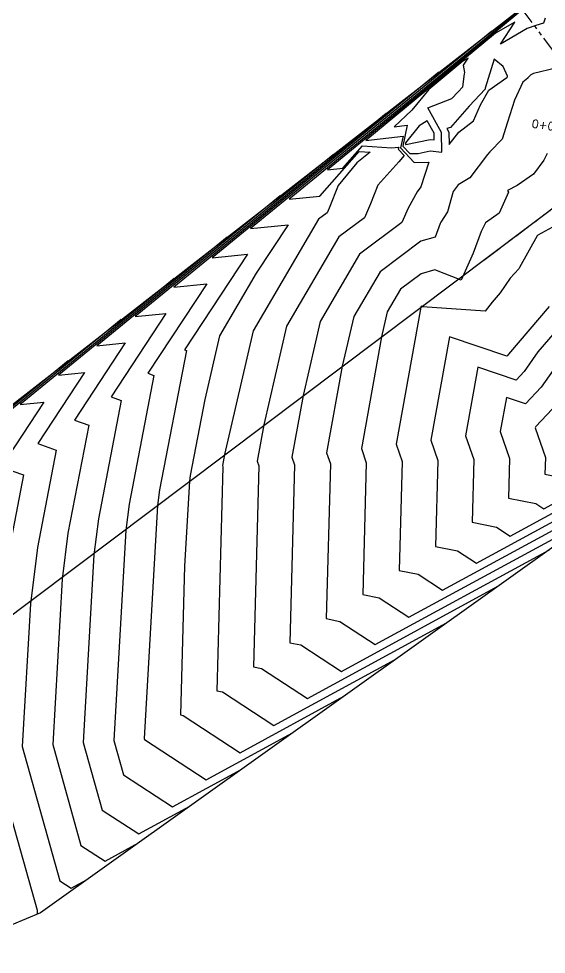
# Model space of a CAD drawing. Header units: metres. Extents: x 419533 to 423558, y 4805342 to 4807578.
# Drawn here: x 422883.7 to 422916.9, y 4807292.8 to 4807351.6 of the extents above; entities that cross this region are included whole.
import ezdxf

# ---------------------------------------------------------------- set-up
doc = ezdxf.new("R2010")
doc.units = ezdxf.units.M
doc.linetypes.add('PHANTOM', pattern=[2.5, 1.25, -0.25, 0.25, -0.25, 0.25, -0.25])
for name, color, linetype in [('C-ROAD-STAN-MAJR', 11, 'Continuous'), ('C-TINN-BNDY', 110, 'Continuous'), ('C-TOPO-MAJR', 9, 'Continuous'), ('C-TOPO-MINR', 8, 'Continuous'), ('LS', 7, 'Continuous')]:
    doc.layers.add(name, color=color, linetype=linetype)
doc.styles.get("Standard").update_dxf_attribs({"font": 'simplex.shx'})

# ---------------------------------------------------------------- blocks, each defined once
blk = doc.blocks.new('Susp A +0 +0')
at = {"linetype": 'PHANTOM', "flags": 128}
for points in [[(0, -11.38231219537556), (0, 11.38231219444424)], [(-11.38231219508452, 0), (11.38231219508452, 0)]]:
    blk.add_lwpolyline(points, dxfattribs=at)
at = {"flags": 128}
blk.add_lwpolyline([(-3.399999999965075, -3.400000000372529), (-3.399999999965075, 3.399999999441206), (3.400000000023283, 3.399999999441206), (3.400000000023283, -3.400000000372529)], close=True, dxfattribs=at)
at = {"layer": 'LS', "insert": (-3.273187459330074, -0.3826382020488381), "char_height": 0.5157699281218149, "width": 9.13591657892082, "attachment_point": 1}
blk.add_mtext('Susp A\\PBase +0 Leg +0', dxfattribs=at)
blk = doc.blocks.new('tower_bases_layout_1')
at = {"color": 31, "lineweight": 30, "true_color": 0xffbd7a, "elevation": 1718.013}
blk.add_lwpolyline([(423449.834, 4807399.592), (423130.593, 4807500.114), (421950.92, 4806612.998), (421795.045, 4806430.988), (421305.015, 4806147.038), (421305.015, 4806147.038), (420630.083, 4805770.97), (419765.157, 4805549.54), (419617.356, 4805580.088)], dxfattribs=at)
at = {"rotation": 306.94322494}
blk.add_blockref('Susp A +0 +0', (422922.0600000008, 4807343.300000001, 1740.54), dxfattribs=at)
blk = doc.blocks.new('leg_extensions_profiles_1')
at = {"layer": 'C-TINN-BNDY', "color": 110, "linetype": 'Continuous', "lineweight": -3, "flags": 128}
for points in [[(422172.398, 4806802.795), (422201.438, 4806820.081), (422251.05, 4806867.232), (422301.432, 4806898.877), (422367.294, 4806957.111), (422403.82, 4806979.965), (422487.949, 4807034.013), (422492.103, 4807036.741), (422549.125, 4807073.402), (422585.787, 4807109.091), (422612.123, 4807123.205), (422670.519, 4807165.946), (422709.256, 4807207.205), (422718.188, 4807218.524), (422723.226, 4807221.364), (422766.675, 4807244.991), (422813.418, 4807269.908), (422858.134, 4807307.813), (422917.403, 4807353.917), (422940.853, 4807374.033), (422981.22, 4807401.845), (423054.785, 4807456.966)], [(423078.768, 4807461.203), (423033.144, 4807416.132), (423026.413, 4807402.943), (423023.17, 4807397.274), (422979.4, 4807374.905), (422934.166, 4807330.434), (422885.068, 4807295.412), (422877.92, 4807292.45), (422800.597, 4807234.602), (422739.159, 4807184.671), (422670.356, 4807136.21), (422640.993, 4807115.066), (422591.912, 4807091.999), (422552.849, 4807047.842), (422506.522, 4807013.216), (422490.816, 4807004.03), (422435.796, 4806971.808), (422359.733, 4806920.46), (422308.032, 4806873.449), (422277.367, 4806842.435), (422235.258, 4806803.917), (422183.947, 4806768.389)]]:
    blk.add_lwpolyline(points, dxfattribs=at)
at = {"layer": 'C-TOPO-MAJR', "color": 9, "linetype": 'Continuous', "lineweight": -3, "flags": 128}
for points, elevation in [([(422916.944027439, 4807343.150560976), (422916.72825, 4807342.745916667), (422916.0899107981, 4807341.857960094), (422915.0590247934, 4807341.137280992), (422914.4447656051, 4807340.835875159), (422914.5010330097, 4807340.726460194), (422913.9323213297, 4807339.402939058), (422913.0669312821, 4807338.794176411), (422912.7987929936, 4807338.250423567), (422912.2844597701, 4807336.881689656), (422911.5311538461, 4807335.186461539), (422909.8806950147, 4807335.839463343), (422909.0086273341, 4807335.590181168), (422907.7179716043, 4807334.627499006), (422906.8858378088, 4807333.206023631), (422906.5224404544, 4807331.635677721), (422905.2518981864, 4807324.603082723), (422905.5597914044, 4807323.71513218), (422905.3370082079, 4807315.425329857), (422906.3675171362, 4807315.219600243), (422908.2426062417, 4807313.994777032), (422920.3087355263, 4807320.549501316)], 1740), ([(422913.4672851279, 4807350.855497385), (422898.2832732745, 4807338.443538795), (422900.6388798127, 4807338.680506377), (422898.6266032389, 4807335.628117409), (422896.3234624827, 4807331.693824766), (422895.3971510859, 4807327.690963172), (422894.4759539959, 4807322.912809603), (422894.4313922276, 4807322.558843629), (422894.1247022251, 4807317.207158376), (422893.8732599179, 4807307.850945451), (422894.040840586, 4807307.81748984), (422897.6217967817, 4807305.478380592), (422904.1580776316, 4807309.029106579)], 1735), ([(422896.8046480742, 4807337.894012989), (422886.1930319849, 4807329.219695506), (422887.839289409, 4807329.385304505), (422884.8912299093, 4807324.913441933), (422886.0523604222, 4807324.508000867), (422884.8705141034, 4807318.377886836), (422884.4259364613, 4807314.846488417), (422883.9109786251, 4807305.860567014), (422886.2801664305, 4807297.432830127), (422887.0009873217, 4807296.961984152), (422888.0074197369, 4807297.508711842)], 1730), ([(422917.6188342688, 4807327.45663486), (422916.2221052632, 4807325.985662539), (422916.187932341, 4807325.898236807), (422916.8289692171, 4807324.049514555), (422916.8007564979, 4807322.999714262), (422918.6941936862, 4807322.621710648)], 1745)]:
    blk.add_lwpolyline(points, dxfattribs=dict(at, elevation=elevation))
at = {"layer": 'C-TOPO-MAJR', "color": 9, "linetype": 'Continuous', "lineweight": -3, "elevation": 1740, "flags": 128}
blk.add_lwpolyline([(422908.0188677281, 4807343.728119412), (422908.0306901408, 4807343.715291079), (422908.0449858156, 4807343.7154539), (422909.5769408667, 4807344.037948562), (422909.8325735996, 4807344.01326878), (422909.8225599404, 4807344.432913627), (422909.3939663009, 4807345.208107366), (422908.8905679513, 4807344.886548681), (422908.0377698574, 4807343.820702648), (422908.0188677281, 4807343.728119412)], close=True, dxfattribs=at)
at = {"layer": 'C-TOPO-MINR', "color": 8, "linetype": 'Continuous', "lineweight": -3, "flags": 128}
for points, elevation in [([(422915.7304343307, 4807352.476591812), (422912.0565247525, 4807349.438628713), (422903.1193697903, 4807342.133076111), (422904.0832101074, 4807342.230035814), (422905.3296141935, 4807343.630969033), (422907.155043654, 4807343.506784963), (422907.6045524324, 4807343.558726846), (422907.5761243111, 4807343.419484996), (422907.9378901409, 4807343.026938028), (422907.6115972223, 4807342.641569444), (422906.2911434371, 4807341.155820027), (422905.8317294221, 4807339.994980736), (422905.4488419655, 4807339.12155644), (422903.8400551637, 4807337.921584735), (422900.5484126132, 4807332.298704312), (422899.1109344082, 4807326.08694192), (422898.6982869869, 4807323.802891823), (422898.7982847167, 4807323.514502754), (422898.4587592339, 4807310.880699214), (422898.9715112061, 4807310.778334002), (422901.8701205657, 4807308.884939169), (422910.6183407895, 4807313.637264473)], 1737), ([(422916.8237903084, 4807351.672912776), (422916.7168036036, 4807351.358482883), (422916.2374006309, 4807351.214511042), (422915.6862673521, 4807351.026550128), (422913.9957609561, 4807350.037721115), (422914.8999885641, 4807351.416306226), (422913.6882296063, 4807350.717851654), (422905.5389675755, 4807343.979210759), (422905.5378798076, 4807343.977902244), (422905.5367860858, 4807343.976863459), (422907.8715794595, 4807344.246654774), (422907.7237054501, 4807343.522363135), (422908.5799859155, 4807342.593225352), (422909.4943195876, 4807342.603639175), (422908.9863243243, 4807341.05727027), (422908.7615646258, 4807340.753965986), (422908.199217033, 4807339.717461539), (422907.8040876494, 4807338.816111553), (422905.1326939772, 4807336.823556159), (422902.6608876784, 4807332.601144085), (422901.5814364236, 4807327.936520521), (422900.8828240534, 4807324.069622123), (422901.0521202793, 4807323.581379228), (422900.7515088919, 4807312.395576094), (422901.4368465161, 4807312.258756083), (422903.9942824577, 4807310.588218456), (422913.8484723684, 4807315.941343421)], 1738), ([(422917.485047619, 4807348.516686508), (422916.0877534626, 4807348.197238227), (422915.9099747417, 4807348.097594718), (422915.715634981, 4807347.91198384), (422915.7152313043, 4807347.88696087), (422915.4204455959, 4807347.65168912), (422914.8923954802, 4807346.504542373), (422914.4558826597, 4807345.130461538), (422914.1094912281, 4807344.058709552), (422913.3379107143, 4807343.258526785), (422913.1964562428, 4807343.084693115), (422912.0733148003, 4807341.621677369), (422911.3472226562, 4807341.17740625), (422911.0264338983, 4807340.757081356), (422910.6651850467, 4807339.481130841), (422910.2470422245, 4807338.836425334), (422910.2072271881, 4807338.752808194), (422909.8932118227, 4807337.895544335), (422908.9875705205, 4807337.636665078), (422906.4253327908, 4807335.725527582), (422904.7733627436, 4807332.903583858), (422904.051938439, 4807329.786099121), (422903.0673611199, 4807324.336352423), (422903.3059558418, 4807323.648255704), (422903.0442585499, 4807313.910452975), (422903.9021818261, 4807313.739178163), (422906.1184443497, 4807312.291497745), (422917.0786039474, 4807318.245422369)], 1739), ([(422916.7998125387, 4807353.447794265), (422900.7013215324, 4807340.288307453), (422902.6299669717, 4807340.482323916), (422905.1240227956, 4807343.285592688), (422905.8012867647, 4807343.239518383), (422904.9567734628, 4807342.570585761), (422903.7859478908, 4807341.144493797), (422903.2235858144, 4807339.723527146), (422903.0935962815, 4807339.427001328), (422902.5474163501, 4807339.019613312), (422898.4359375479, 4807331.99626454), (422896.6404323928, 4807324.23736332), (422896.5137499204, 4807323.536161522), (422896.5444491542, 4807323.447626278), (422896.1660095759, 4807309.365822332), (422896.506175896, 4807309.297911921), (422899.7459586737, 4807307.18165988), (422907.3882092105, 4807311.333185527)], 1736), ([(422910.1347577172, 4807348.263200507), (422895.8652250165, 4807336.598770137), (422898.078961732, 4807336.821466004), (422894.1146804123, 4807330.808113403), (422894.2432359916, 4807330.763224641), (422892.5548660174, 4807322.00582505), (422892.4303010743, 4807321.016372587), (422891.5913175428, 4807306.376261217), (422891.6083705203, 4807306.315599919), (422895.4976348897, 4807303.775101304), (422900.9279460527, 4807306.725027631)], 1734), ([(422917.4992793177, 4807338.651245203), (422916.3590557491, 4807338.028334495), (422916.3517127469, 4807338.0118079), (422916.3230032895, 4807337.983335527), (422915.1953571429, 4807335.980785714), (422915.1581176471, 4807335.914849265), (422914.6058316831, 4807335.326232674), (422913.9872952586, 4807334.401390086), (422913.4737489712, 4807333.816316873), (422913.0475190839, 4807333.23429771), (422909.0986842106, 4807333.525180452), (422909.0425718476, 4807333.547381232), (422909.0296841478, 4807333.543697258), (422909.0106104178, 4807333.529470429), (422908.9983128741, 4807333.508463403), (422908.9929424698, 4807333.485256322), (422907.4364352529, 4807324.869813023), (422907.813626967, 4807323.782008654), (422907.6297578659, 4807316.940206737), (422908.8328524462, 4807316.700022325), (422910.3667681337, 4807315.698056321), (422923.5388671053, 4807322.853580263)], 1741), ([(422906.8022303064, 4807345.670903627), (422893.4471767587, 4807334.75400148), (422895.5190436512, 4807334.962425629), (422891.8088177866, 4807329.334445535), (422892.1955170992, 4807329.199418698), (422890.6337780389, 4807321.098840497), (422890.4292099211, 4807319.473901544), (422889.6712328134, 4807306.247337666), (422890.2763194979, 4807304.094907471), (422893.3734729977, 4807302.071822016), (422897.6978144737, 4807304.420948684)], 1733), ([(422903.4697028957, 4807343.078606748), (422891.0291285007, 4807332.909232821), (422892.9591255705, 4807333.103385255), (422889.5029551609, 4807327.860777668), (422890.1477982069, 4807327.635612754), (422888.7126900604, 4807320.191855943), (422888.4281187678, 4807317.931430502), (422887.7511480839, 4807306.118414115), (422888.9442684754, 4807301.874215023), (422891.2493111057, 4807300.368542728), (422894.4676828948, 4807302.116869736)], 1732), ([(422917.0688564059, 4807333.53242677), (422914.5030085633, 4807330.539364732), (422914.4424679469, 4807330.453089808), (422914.4062299151, 4807330.414925539), (422910.7946159657, 4807331.632793503), (422909.6209723194, 4807325.136543324), (422910.0674625295, 4807323.84888513), (422909.9225075239, 4807318.455083619), (422911.2981877562, 4807318.180444405), (422912.4909300256, 4807317.401335608), (422926.7689986842, 4807325.157659211)], 1742), ([(422900.137175485, 4807340.486309868), (422888.6110802428, 4807331.064464164), (422890.3992074897, 4807331.24434488), (422887.1970925351, 4807326.3871098), (422888.1000793146, 4807326.071806811), (422886.7916020819, 4807319.28487139), (422886.4270276146, 4807316.388959459), (422885.8310633545, 4807305.989490564), (422887.612217453, 4807299.653522575), (422889.1251492137, 4807298.66526344), (422891.2375513158, 4807299.812790789)], 1731), ([(422918.0903525365, 4807332.696083979), (422916.3583843958, 4807330.675742785), (422915.5012567209, 4807329.454271492), (422914.9882024821, 4807328.913945788), (422912.5861042559, 4807329.72395442), (422911.8055093859, 4807325.403273624), (422912.321298092, 4807323.915761605), (422912.215257182, 4807319.9699605), (422913.7635230662, 4807319.660866486), (422914.6150919176, 4807319.104614897), (422929.9991302632, 4807327.461738158)], 1743), ([(422918.2137602284, 4807330.812120837), (422916.5600454948, 4807328.455453176), (422915.570175049, 4807327.412966035), (422914.3775925459, 4807327.815115336), (422913.9900464524, 4807325.670003925), (422914.5751336546, 4807323.982638081), (422914.50800684, 4807321.48483738), (422916.2288583762, 4807321.141288567), (422916.7392538096, 4807320.807894185), (422933.2292618421, 4807329.765817106)], 1744), ([(422893.4721206635, 4807335.30171611), (422883.774983727, 4807327.374926847), (422885.2793713282, 4807327.526264131), (422882.5853672836, 4807323.439774065), (422884.0046415299, 4807322.944194924), (422882.9494261249, 4807317.470902283), (422882.4248453081, 4807313.304017374), (422881.9908938956, 4807305.731643463), (422884.8472050671, 4807295.571098586), (422884.8443143255, 4807295.319308762)], 1729), ([(422890.1395932527, 4807332.70941923), (422881.3569354691, 4807325.53015819), (422882.7194532475, 4807325.667223756), (422880.2795046578, 4807321.966106198), (422881.9569226375, 4807321.380388982), (422881.0283381464, 4807316.56391773), (422880.4237541548, 4807311.761546332), (422880.0708091662, 4807305.602719911), (422882.3939280338, 4807297.338860657), (422882.3589179416, 4807294.28940612)], 1728), ([(422886.807065842, 4807330.11712235), (422878.9388872111, 4807323.685389532), (422880.1595351667, 4807323.808183382), (422877.9736420321, 4807320.492438331), (422879.9092037452, 4807319.816583038), (422879.1072501679, 4807315.656933176), (422878.4226630015, 4807310.21907529), (422878.1507244367, 4807305.47379636), (422879.9406510006, 4807299.106622728), (422879.8735215577, 4807293.259503477)], 1727)]:
    blk.add_lwpolyline(points, dxfattribs=dict(at, elevation=elevation))
for points, elevation in [([(422907.8712865891, 4807343.625241273), (422908.3053380282, 4807343.154258216), (422908.8301935157, 4807343.160236069), (422909.5749157554, 4807343.317008911), (422910.3193300043, 4807343.245140252), (422910.2901697691, 4807344.467165302), (422909.4276773049, 4807346.027148226), (422910.9479206448, 4807346.605158711), (422911.3186044341, 4807347.020558926), (422911.6272427185, 4807347.348553399), (422911.7385403012, 4807348.159643933), (422911.7642417583, 4807348.243122878), (422911.6840098262, 4807348.71537037), (422911.9641562897, 4807349.142481575), (422911.6460248819, 4807348.959111496), (422909.5065431098, 4807347.189969786), (422908.4176875, 4807345.880145833), (422907.3228719116, 4807344.840322496), (422908.1386064865, 4807344.934582702), (422907.8712865891, 4807343.625241273)], 1739), ([(422914.4421878261, 4807347.978265218), (422914.4428163265, 4807348.017224491), (422914.1783076923, 4807348.628192307), (422913.6101484375, 4807349.090906249), (422913.0485491586, 4807347.266818424), (422913.0388932039, 4807347.196449839), (422912.0443920653, 4807346.139578762), (422910.849966522, 4807344.801066956), (422910.6368971631, 4807344.720056028), (422910.7577795979, 4807344.501416977), (422910.7765456919, 4807343.714981724), (422911.384125, 4807344.489127194), (422912.3009335727, 4807345.219746858), (422912.7555882353, 4807346.224382353), (422913.2712302937, 4807347.13883153), (422914.3988336253, 4807347.943663748), (422914.4421878261, 4807347.978265218)], 1738)]:
    blk.add_lwpolyline(points, close=True, dxfattribs=dict(at, elevation=elevation))

msp = doc.modelspace()

# ---------------------------------------------------------------- linework, layer by layer
at = {"layer": 'C-TOPO-MAJR', "color": 9, "linetype": 'Continuous', "lineweight": -3, "flags": 128}
for points, elevation in [([(422913.4672851279, 4807350.855497385), (422898.2832732745, 4807338.443538795), (422900.6388798127, 4807338.680506377), (422898.6266032389, 4807335.628117409), (422896.3234624827, 4807331.693824766), (422895.3971510859, 4807327.690963172), (422894.4759539959, 4807322.912809603), (422894.4313922276, 4807322.558843629), (422894.1247022251, 4807317.207158376), (422893.8732599179, 4807307.850945451), (422894.040840586, 4807307.81748984), (422897.6217967817, 4807305.478380592), (422904.1580776316, 4807309.029106579)], 1735), ([(422916.944027439, 4807343.150560976), (422916.72825, 4807342.745916667), (422916.0899107981, 4807341.857960094), (422915.0590247934, 4807341.137280992), (422914.4447656051, 4807340.835875159), (422914.5010330097, 4807340.726460194), (422913.9323213297, 4807339.402939058), (422913.0669312821, 4807338.794176411), (422912.7987929936, 4807338.250423567), (422912.2844597701, 4807336.881689656), (422911.5311538461, 4807335.186461539), (422909.8806950147, 4807335.839463343), (422909.0086273341, 4807335.590181168), (422907.7179716043, 4807334.627499006), (422906.8858378088, 4807333.206023631), (422906.5224404544, 4807331.635677721), (422905.2518981864, 4807324.603082723), (422905.5597914044, 4807323.71513218), (422905.3370082079, 4807315.425329857), (422906.3675171362, 4807315.219600243), (422908.2426062417, 4807313.994777032), (422920.3087355263, 4807320.549501316)], 1740), ([(422896.8046480742, 4807337.894012989), (422886.1930319849, 4807329.219695506), (422887.839289409, 4807329.385304505), (422884.8912299093, 4807324.913441933), (422886.0523604222, 4807324.508000867), (422884.8705141034, 4807318.377886836), (422884.4259364613, 4807314.846488417), (422883.9109786251, 4807305.860567014), (422886.2801664305, 4807297.432830127), (422887.0009873217, 4807296.961984152), (422888.0074197369, 4807297.508711842)], 1730), ([(422917.6188342688, 4807327.45663486), (422916.2221052632, 4807325.985662539), (422916.187932341, 4807325.898236807), (422916.8289692171, 4807324.049514555), (422916.8007564979, 4807322.999714262), (422918.6941936862, 4807322.621710648)], 1745)]:
    msp.add_lwpolyline(points, dxfattribs=dict(at, elevation=elevation))
at = {"layer": 'C-TOPO-MAJR', "color": 9, "linetype": 'Continuous', "lineweight": -3, "elevation": 1740, "flags": 128}
msp.add_lwpolyline([(422908.0188677281, 4807343.728119412), (422908.0306901408, 4807343.715291079), (422908.0449858156, 4807343.7154539), (422909.5769408667, 4807344.037948562), (422909.8325735996, 4807344.01326878), (422909.8225599404, 4807344.432913627), (422909.3939663009, 4807345.208107366), (422908.8905679513, 4807344.886548681), (422908.0377698574, 4807343.820702648), (422908.0188677281, 4807343.728119412)], close=True, dxfattribs=at)
at = {"layer": 'C-TOPO-MINR', "color": 8, "linetype": 'Continuous', "lineweight": -3, "flags": 128}
for points, elevation in [([(422916.7998125387, 4807353.447794265), (422900.7013215324, 4807340.288307453), (422902.6299669717, 4807340.482323916), (422905.1240227956, 4807343.285592688), (422905.8012867647, 4807343.239518383), (422904.9567734628, 4807342.570585761), (422903.7859478908, 4807341.144493797), (422903.2235858144, 4807339.723527146), (422903.0935962815, 4807339.427001328), (422902.5474163501, 4807339.019613312), (422898.4359375479, 4807331.99626454), (422896.6404323928, 4807324.23736332), (422896.5137499204, 4807323.536161522), (422896.5444491542, 4807323.447626278), (422896.1660095759, 4807309.365822332), (422896.506175896, 4807309.297911921), (422899.7459586737, 4807307.18165988), (422907.3882092105, 4807311.333185527)], 1736), ([(422915.7304343307, 4807352.476591812), (422912.0565247525, 4807349.438628713), (422903.1193697903, 4807342.133076111), (422904.0832101074, 4807342.230035814), (422905.3296141935, 4807343.630969033), (422907.155043654, 4807343.506784963), (422907.6045524324, 4807343.558726846), (422907.5761243111, 4807343.419484996), (422907.9378901409, 4807343.026938028), (422907.6115972223, 4807342.641569444), (422906.2911434371, 4807341.155820027), (422905.8317294221, 4807339.994980736), (422905.4488419655, 4807339.12155644), (422903.8400551637, 4807337.921584735), (422900.5484126132, 4807332.298704312), (422899.1109344082, 4807326.08694192), (422898.6982869869, 4807323.802891823), (422898.7982847167, 4807323.514502754), (422898.4587592339, 4807310.880699214), (422898.9715112061, 4807310.778334002), (422901.8701205657, 4807308.884939169), (422910.6183407895, 4807313.637264473)], 1737), ([(422916.8237903084, 4807351.672912776), (422916.7168036036, 4807351.358482883), (422916.2374006309, 4807351.214511042), (422915.6862673521, 4807351.026550128), (422913.9957609561, 4807350.037721115), (422914.8999885641, 4807351.416306226), (422913.6882296063, 4807350.717851654), (422905.5389675755, 4807343.979210759), (422905.5378798076, 4807343.977902244), (422905.5367860858, 4807343.976863459), (422907.8715794595, 4807344.246654774), (422907.7237054501, 4807343.522363135), (422908.5799859155, 4807342.593225352), (422909.4943195876, 4807342.603639175), (422908.9863243243, 4807341.05727027), (422908.7615646258, 4807340.753965986), (422908.199217033, 4807339.717461539), (422907.8040876494, 4807338.816111553), (422905.1326939772, 4807336.823556159), (422902.6608876784, 4807332.601144085), (422901.5814364236, 4807327.936520521), (422900.8828240534, 4807324.069622123), (422901.0521202793, 4807323.581379228), (422900.7515088919, 4807312.395576094), (422901.4368465161, 4807312.258756083), (422903.9942824577, 4807310.588218456), (422913.8484723684, 4807315.941343421)], 1738), ([(422910.1347577172, 4807348.263200507), (422895.8652250165, 4807336.598770137), (422898.078961732, 4807336.821466004), (422894.1146804123, 4807330.808113403), (422894.2432359916, 4807330.763224641), (422892.5548660174, 4807322.00582505), (422892.4303010743, 4807321.016372587), (422891.5913175428, 4807306.376261217), (422891.6083705203, 4807306.315599919), (422895.4976348897, 4807303.775101304), (422900.9279460527, 4807306.725027631)], 1734), ([(422917.485047619, 4807348.516686508), (422916.0877534626, 4807348.197238227), (422915.9099747417, 4807348.097594718), (422915.715634981, 4807347.91198384), (422915.7152313043, 4807347.88696087), (422915.4204455959, 4807347.65168912), (422914.8923954802, 4807346.504542373), (422914.4558826597, 4807345.130461538), (422914.1094912281, 4807344.058709552), (422913.3379107143, 4807343.258526785), (422913.1964562428, 4807343.084693115), (422912.0733148003, 4807341.621677369), (422911.3472226562, 4807341.17740625), (422911.0264338983, 4807340.757081356), (422910.6651850467, 4807339.481130841), (422910.2470422245, 4807338.836425334), (422910.2072271881, 4807338.752808194), (422909.8932118227, 4807337.895544335), (422908.9875705205, 4807337.636665078), (422906.4253327908, 4807335.725527582), (422904.7733627436, 4807332.903583858), (422904.051938439, 4807329.786099121), (422903.0673611199, 4807324.336352423), (422903.3059558418, 4807323.648255704), (422903.0442585499, 4807313.910452975), (422903.9021818261, 4807313.739178163), (422906.1184443497, 4807312.291497745), (422917.0786039474, 4807318.245422369)], 1739), ([(422906.8022303064, 4807345.670903627), (422893.4471767587, 4807334.75400148), (422895.5190436512, 4807334.962425629), (422891.8088177866, 4807329.334445535), (422892.1955170992, 4807329.199418698), (422890.6337780389, 4807321.098840497), (422890.4292099211, 4807319.473901544), (422889.6712328134, 4807306.247337666), (422890.2763194979, 4807304.094907471), (422893.3734729977, 4807302.071822016), (422897.6978144737, 4807304.420948684)], 1733), ([(422903.4697028957, 4807343.078606748), (422891.0291285007, 4807332.909232821), (422892.9591255705, 4807333.103385255), (422889.5029551609, 4807327.860777668), (422890.1477982069, 4807327.635612754), (422888.7126900604, 4807320.191855943), (422888.4281187678, 4807317.931430502), (422887.7511480839, 4807306.118414115), (422888.9442684754, 4807301.874215023), (422891.2493111057, 4807300.368542728), (422894.4676828948, 4807302.116869736)], 1732), ([(422900.137175485, 4807340.486309868), (422888.6110802428, 4807331.064464164), (422890.3992074897, 4807331.24434488), (422887.1970925351, 4807326.3871098), (422888.1000793146, 4807326.071806811), (422886.7916020819, 4807319.28487139), (422886.4270276146, 4807316.388959459), (422885.8310633545, 4807305.989490564), (422887.612217453, 4807299.653522575), (422889.1251492137, 4807298.66526344), (422891.2375513158, 4807299.812790789)], 1731), ([(422917.4992793177, 4807338.651245203), (422916.3590557491, 4807338.028334495), (422916.3517127469, 4807338.0118079), (422916.3230032895, 4807337.983335527), (422915.1953571429, 4807335.980785714), (422915.1581176471, 4807335.914849265), (422914.6058316831, 4807335.326232674), (422913.9872952586, 4807334.401390086), (422913.4737489712, 4807333.816316873), (422913.0475190839, 4807333.23429771), (422909.0986842106, 4807333.525180452), (422909.0425718476, 4807333.547381232), (422909.0296841478, 4807333.543697258), (422909.0106104178, 4807333.529470429), (422908.9983128741, 4807333.508463403), (422908.9929424698, 4807333.485256322), (422907.4364352529, 4807324.869813023), (422907.813626967, 4807323.782008654), (422907.6297578659, 4807316.940206737), (422908.8328524462, 4807316.700022325), (422910.3667681337, 4807315.698056321), (422923.5388671053, 4807322.853580263)], 1741), ([(422893.4721206635, 4807335.30171611), (422883.774983727, 4807327.374926847), (422885.2793713282, 4807327.526264131), (422882.5853672836, 4807323.439774065), (422884.0046415299, 4807322.944194924), (422882.9494261249, 4807317.470902283), (422882.4248453081, 4807313.304017374), (422881.9908938956, 4807305.731643463), (422884.8472050671, 4807295.571098586), (422884.8443143255, 4807295.319308762)], 1729), ([(422917.0688564059, 4807333.53242677), (422914.5030085633, 4807330.539364732), (422914.4424679469, 4807330.453089808), (422914.4062299151, 4807330.414925539), (422910.7946159657, 4807331.632793503), (422909.6209723194, 4807325.136543324), (422910.0674625295, 4807323.84888513), (422909.9225075239, 4807318.455083619), (422911.2981877562, 4807318.180444405), (422912.4909300256, 4807317.401335608), (422926.7689986842, 4807325.157659211)], 1742), ([(422890.1395932527, 4807332.70941923), (422881.3569354691, 4807325.53015819), (422882.7194532475, 4807325.667223756), (422880.2795046578, 4807321.966106198), (422881.9569226375, 4807321.380388982), (422881.0283381464, 4807316.56391773), (422880.4237541548, 4807311.761546332), (422880.0708091662, 4807305.602719911), (422882.3939280338, 4807297.338860657), (422882.3589179416, 4807294.28940612)], 1728), ([(422918.0903525365, 4807332.696083979), (422916.3583843958, 4807330.675742785), (422915.5012567209, 4807329.454271492), (422914.9882024821, 4807328.913945788), (422912.5861042559, 4807329.72395442), (422911.8055093859, 4807325.403273624), (422912.321298092, 4807323.915761605), (422912.215257182, 4807319.9699605), (422913.7635230662, 4807319.660866486), (422914.6150919176, 4807319.104614897), (422929.9991302632, 4807327.461738158)], 1743), ([(422918.2137602284, 4807330.812120837), (422916.5600454948, 4807328.455453176), (422915.570175049, 4807327.412966035), (422914.3775925459, 4807327.815115336), (422913.9900464524, 4807325.670003925), (422914.5751336546, 4807323.982638081), (422914.50800684, 4807321.48483738), (422916.2288583762, 4807321.141288567), (422916.7392538096, 4807320.807894185), (422933.2292618421, 4807329.765817106)], 1744), ([(422886.807065842, 4807330.11712235), (422878.9388872111, 4807323.685389532), (422880.1595351667, 4807323.808183382), (422877.9736420321, 4807320.492438331), (422879.9092037452, 4807319.816583038), (422879.1072501679, 4807315.656933176), (422878.4226630015, 4807310.21907529), (422878.1507244367, 4807305.47379636), (422879.9406510006, 4807299.106622728), (422879.8735215577, 4807293.259503477)], 1727)]:
    msp.add_lwpolyline(points, dxfattribs=dict(at, elevation=elevation))
for points, elevation in [([(422907.8712865891, 4807343.625241273), (422908.3053380282, 4807343.154258216), (422908.8301935157, 4807343.160236069), (422909.5749157554, 4807343.317008911), (422910.3193300043, 4807343.245140252), (422910.2901697691, 4807344.467165302), (422909.4276773049, 4807346.027148226), (422910.9479206448, 4807346.605158711), (422911.3186044341, 4807347.020558926), (422911.6272427185, 4807347.348553399), (422911.7385403012, 4807348.159643933), (422911.7642417583, 4807348.243122878), (422911.6840098262, 4807348.71537037), (422911.9641562897, 4807349.142481575), (422911.6460248819, 4807348.959111496), (422909.5065431098, 4807347.189969786), (422908.4176875, 4807345.880145833), (422907.3228719116, 4807344.840322496), (422908.1386064865, 4807344.934582702), (422907.8712865891, 4807343.625241273)], 1739), ([(422914.4421878261, 4807347.978265218), (422914.4428163265, 4807348.017224491), (422914.1783076923, 4807348.628192307), (422913.6101484375, 4807349.090906249), (422913.0485491586, 4807347.266818424), (422913.0388932039, 4807347.196449839), (422912.0443920653, 4807346.139578762), (422910.849966522, 4807344.801066956), (422910.6368971631, 4807344.720056028), (422910.7577795979, 4807344.501416977), (422910.7765456919, 4807343.714981724), (422911.384125, 4807344.489127194), (422912.3009335727, 4807345.219746858), (422912.7555882353, 4807346.224382353), (422913.2712302937, 4807347.13883153), (422914.3988336253, 4807347.943663748), (422914.4421878261, 4807347.978265218)], 1738)]:
    msp.add_lwpolyline(points, close=True, dxfattribs=dict(at, elevation=elevation))

# ---------------------------------------------------------------- block references
for name in ['leg_extensions_profiles_1', 'tower_bases_layout_1']:
    msp.add_blockref(name, (0, 0))

# ---------------------------------------------------------------- texts
at = {"layer": 'C-ROAD-STAN-MAJR', "color": 11, "linetype": 'Continuous', "lineweight": -3, "insert": (422917.0890838236, 4807344.63689083), "char_height": 0.508, "attachment_point": 8, "rotation": 351.94322491756554}
msp.add_mtext('0+000', dxfattribs=at)

doc.saveas('drawing.dxf')
